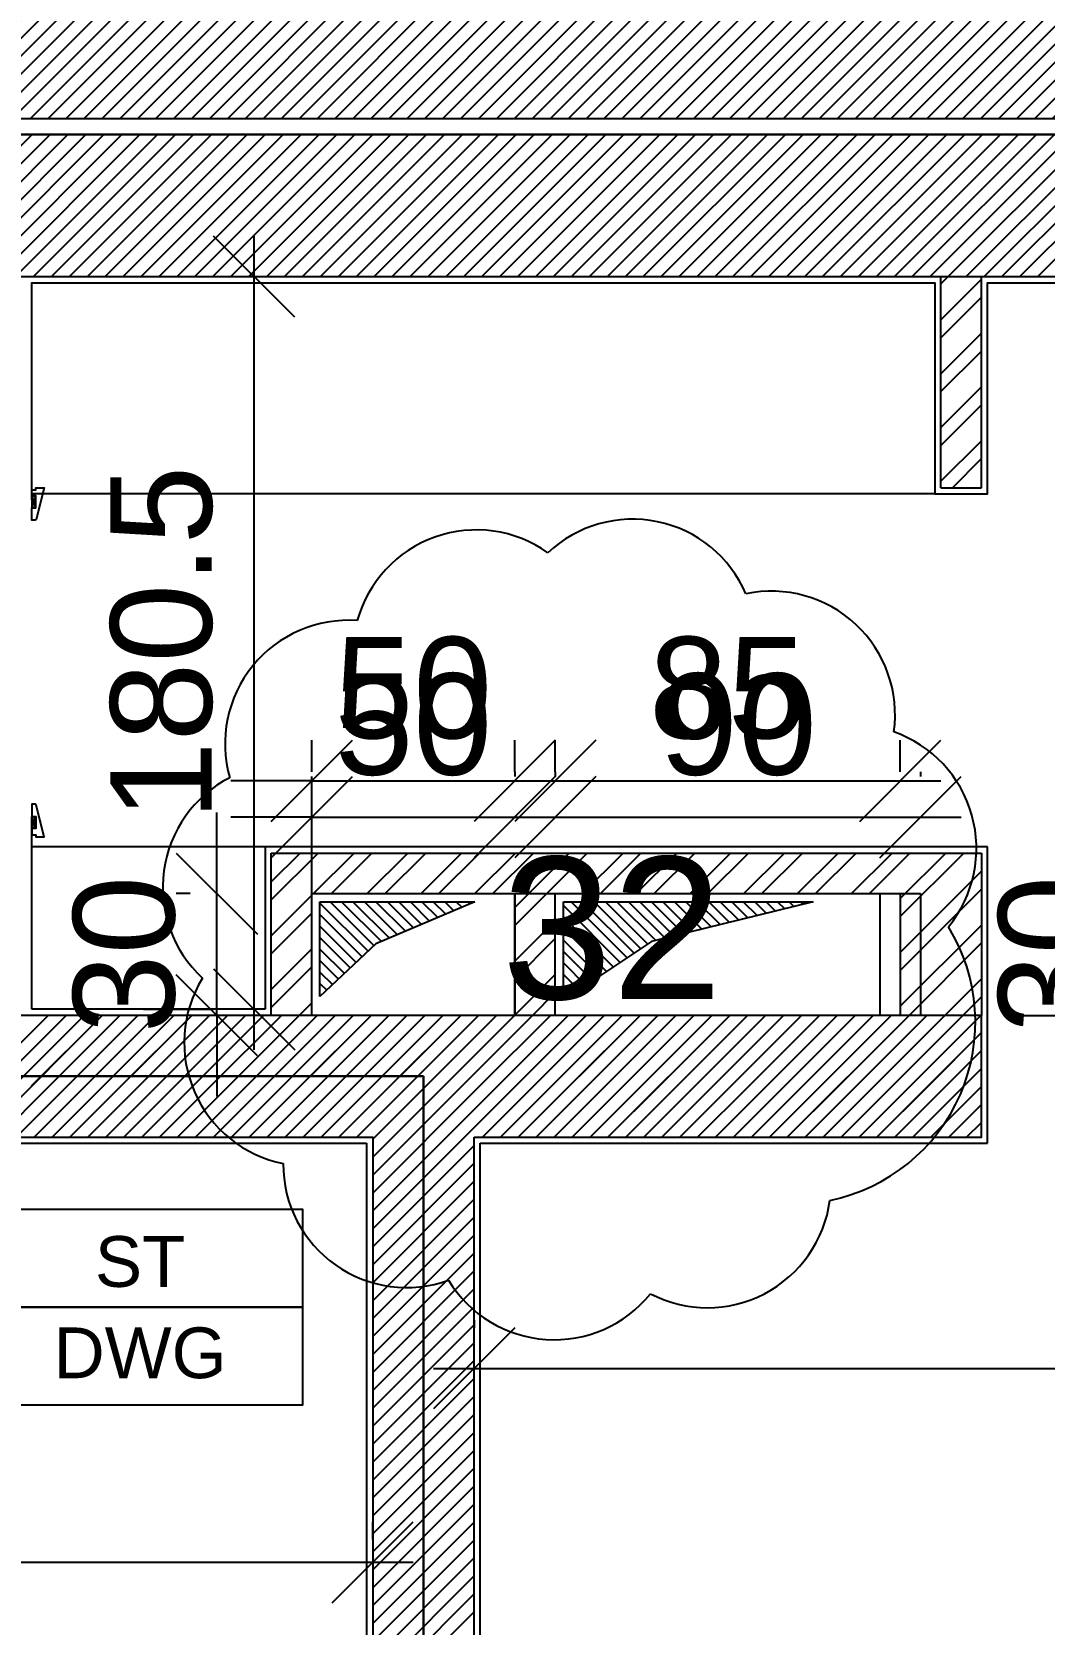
# Model space of a CAD drawing. Extents: x -1.8 to 45.6, y -22.6 to 61.5.
# Drawn here: x 31.603 to 34.098, y 18.83 to 22.753 of the extents above; entities that cross this region are included whole.
import ezdxf
from ezdxf.enums import TextEntityAlignment as Align

# ---------------------------------------------------------------- set-up
doc = ezdxf.new("R2010")
doc.units = 0
doc.header["$MEASUREMENT"] = 0
doc.layers.get('0').update_dxf_attribs({"linetype": 'CONTINUOUS'})
for name, color, linetype in [('A-AREAS', 6, 'CONTINUOUS'), ('A-AREAS-TXT', 6, 'CONTINUOUS'), ('A-closet', 252, 'CONTINUOUS'), ('a-dim', 3, 'CONTINUOUS'), ('A-DOORS', 1, 'CONTINUOUS'), ('A-HATCH-CONC', 8, 'CONTINUOUS'), ('A-HATCH-WALL', 8, 'CONTINUOUS'), ('A-PLASTER', 8, 'CONTINUOUS'), ('a-shaft', 251, 'CONTINUOUS'), ('A-WALL', 4, 'CONTINUOUS'), ('S-2ND-3RD-4-5-6TH$0$A-SHAFT 2-3-4-5-6', 8, 'CONTINUOUS'), ('S-2ND-3RD-4-5-6TH$0$A-STR 2-3-4-5-6', 2, 'CONTINUOUS')]:
    doc.layers.add(name, color=color, linetype=linetype)
doc.styles.add('A100-STEXT', font='arial.ttf', dxfattribs={"height": 0.25})
doc.styles.add('BLOCK', font='arial.ttf', dxfattribs={"width": 0.8, "height": 0.25})

# ---------------------------------------------------------------- blocks, each defined once
blk = doc.blocks.new('_OBLIQUE')
at = {"color": 0, "linetype": 'ByBlock'}
blk.add_line((-0.5, -0.5), (0.5, 0.5), dxfattribs=at)

msp = doc.modelspace()

# ---------------------------------------------------------------- hatches: boundary and pattern name
at = {"layer": 'A-HATCH-CONC'}
h = msp.add_hatch(dxfattribs=at)
h.set_pattern_fill('ANSI31', color=256, scale=0.25, style=0)
h.paths.add_polyline_path([(41.83837, 22.94), (26.70837, 22.94), (26.70837, 22.61), (28.46837, 22.61), (28.46837, 22.54), (41.83837, 22.54)])
h = msp.add_hatch(dxfattribs=at)
h.set_pattern_fill('ANSI31', color=256, scale=0.25, style=0)
h.paths.add_polyline_path([(41.83837, 22.5), (28.46837, 22.5), (28.46837, 22.15), (41.83837, 22.15)])
h = msp.add_hatch(dxfattribs=at)
h.set_pattern_fill('ANSI31', color=256, scale=0.25, style=0)
h.paths.add_polyline_path([(41.83837, 22.5), (28.46837, 22.5), (28.46837, 22.15), (41.83837, 22.15)])
at = {"layer": 'A-HATCH-WALL'}
h = msp.add_hatch(dxfattribs=at)
h.set_pattern_fill('ANSI32', color=256, scale=0.25, style=0)
h.paths.add_polyline_path([(33.94337, 22.15), (33.84337, 22.15), (33.84337, 21.63), (33.94337, 21.63)])
h = msp.add_hatch(dxfattribs=at)
h.set_pattern_fill('ANSI32', color=256, scale=0.25, style=0)
h.paths.add_polyline_path([(33.94337, 22.15), (33.84337, 22.15), (33.84337, 21.63), (33.94337, 21.63)])

# ---------------------------------------------------------------- linework, layer by layer
at = {"color": 7}
for points in [[(31.47024, 19.85226), (32.27024, 19.85226), (32.27024, 19.61113), (31.47024, 19.61113)], [(31.47024, 19.85226), (32.27024, 19.85226), (32.27024, 19.61113), (31.47024, 19.61113)], [(31.47024, 19.61113), (32.27024, 19.61113), (32.27024, 19.37), (31.47024, 19.37)], [(31.47024, 19.61113), (32.27024, 19.61113), (32.27024, 19.37), (31.47024, 19.37)]]:
    msp.add_lwpolyline(points, close=True, dxfattribs=at)
at = {"layer": 'A-AREAS'}
for p, q in [((28.39837, 22.5), (41.90837, 22.5)), ((32.29337, 20.63), (33.79337, 20.63)), ((32.29337, 20.33), (32.29337, 20.63)), ((32.29337, 20.63), (33.79337, 20.63)), ((32.29337, 20.33), (32.29337, 20.63)), ((33.79337, 20.63), (33.79337, 20.33)), ((33.79337, 20.63), (33.79337, 20.33)), ((33.79337, 20.33), (32.29337, 20.33)), ((33.79337, 20.33), (32.29337, 20.33)), ((26.85837, 20.18), (32.56837, 20.18)), ((32.56837, 20.18), (28.39837, 20.18)), ((32.56837, 13), (32.56837, 20.18)), ((32.56837, 20.18), (32.56837, 13))]:
    msp.add_line(p, q, dxfattribs=at)
msp.add_lwpolyline([(26.63837, 23.51), (26.63837, 22.54), (41.90837, 22.54), (41.90837, 22.91)], dxfattribs=at)
at = {"layer": 'A-AREAS', "color": 30}
for centre, radius, start, end in [((33.08366, 21.24817), 0.30428, 23.28264, 133.28264), ((33.08366, 21.24817), 0.30428, 23.28264, 133.28264), ((32.69876, 21.22167), 0.30428, 54.5957, 164.5957), ((32.69876, 21.22167), 0.30428, 54.5957, 164.5957), ((33.42626, 21.07078), 0.30428, 351.96958, 101.96958), ((33.42626, 21.07078), 0.30428, 351.96958, 101.96958), ((32.38371, 20.99899), 0.30428, 85.90875, 195.90875), ((32.38371, 20.99899), 0.30428, 85.90875, 195.90875), ((33.62677, 20.74117), 0.30428, 320.65653, 70.65653), ((33.62677, 20.74117), 0.30428, 320.65653, 70.65653), ((32.23027, 20.64501), 0.30428, 117.22181, 227.22181), ((32.23027, 20.64501), 0.30428, 117.22181, 227.22181), ((33.48002, 20.31354), 0.44841, 281.56528, 31.56528), ((33.48002, 20.31354), 0.44841, 281.56528, 31.56528), ((32.28315, 20.26284), 0.30428, 148.53487, 258.53487), ((32.28315, 20.26284), 0.30428, 148.53487, 258.53487), ((32.52695, 19.96383), 0.30428, 179.84792, 289.84792), ((32.52695, 19.96383), 0.30428, 179.84792, 289.84792), ((33.26826, 19.91408), 0.30428, 242.47403, 352.47403), ((33.26826, 19.91408), 0.30428, 242.47403, 352.47403), ((32.89064, 19.83507), 0.30428, 211.16098, 321.16098), ((32.89064, 19.83507), 0.30428, 211.16098, 321.16098)]:
    msp.add_arc(centre, radius, start, end, dxfattribs=at)
at = {"layer": 'A-closet'}
for p, q in [((33.82837, 21.615), (31.60337, 21.615)), ((33.82837, 21.615), (31.60337, 21.615)), ((32.17837, 20.745), (31.60337, 20.745)), ((32.17837, 20.745), (31.60337, 20.745))]:
    msp.add_line(p, q, dxfattribs=at)
at = {"layer": 'a-dim', "color": 15}
for p, q in [((32.15116, 20.245), (32.15116, 22.25)), ((31.87837, 22.15), (32.05116, 22.15)), ((32.29337, 20.93), (32.29337, 21.00802)), ((32.79337, 20.93), (32.79337, 21.00802)), ((32.89337, 20.93), (32.89337, 21.00802)), ((33.74337, 20.93), (33.74337, 21.00802)), ((32.29337, 20.63), (32.29337, 20.91832)), ((32.79337, 20.93), (32.79337, 20.91832)), ((32.89337, 20.93), (32.89337, 20.91832)), ((33.79337, 20.93), (33.79337, 20.91832)), ((32.29337, 20.90802), (32.09337, 20.90802)), ((32.29337, 20.90802), (32.79337, 20.90802)), ((32.79337, 20.90802), (33.84337, 20.90802)), ((32.79337, 20.90802), (32.99337, 20.90802)), ((32.05934, 20.63), (32.05934, 20.83)), ((32.29337, 20.81832), (32.09337, 20.81832)), ((32.29337, 20.81832), (32.79337, 20.81832)), ((32.79337, 20.81832), (33.89337, 20.81832)), ((32.79337, 20.81832), (32.99337, 20.81832)), ((31.99337, 20.63), (31.95934, 20.63)), ((32.05934, 20.33), (32.05934, 20.63)), ((34.04337, 20.63), (34.43918, 20.63)), ((31.87837, 20.345), (32.05116, 20.345)), ((31.99337, 20.33), (31.95934, 20.33)), ((32.05934, 20.33), (32.05934, 20.13)), ((34.04337, 20.33), (34.43918, 20.33)), ((32.69337, 19.57896), (32.69337, 19.56022)), ((32.59337, 19.46022), (39.06837, 19.46022)), ((32.44337, 19.03856), (32.44337, 19.08253)), ((27.66837, 18.98253), (32.54337, 18.98253))]:
    msp.add_line(p, q, dxfattribs=at)
at = {"layer": 'A-DOORS'}
for p, q in [((31.60337, 21.609), (31.61237, 21.581)), ((31.61237, 21.609), (31.60337, 21.581)), ((31.60337, 21.609), (31.61237, 21.581)), ((31.61237, 21.609), (31.60337, 21.581)), ((31.60337, 20.791), (31.61237, 20.819)), ((31.61237, 20.791), (31.60337, 20.819)), ((31.60337, 20.791), (31.61237, 20.819)), ((31.61237, 20.791), (31.60337, 20.819))]:
    msp.add_line(p, q, dxfattribs=at)
for points in [[(31.60337, 21.61), (31.60337, 21.625), (31.61337, 21.625), (31.61337, 21.63), (31.63337, 21.63), (31.61373, 21.55178, -0.3817689), (31.61174, 21.55), (31.60337, 21.55), (31.60337, 21.58), (31.61337, 21.58), (31.61337, 21.61), (31.60337, 21.61)], [(31.60337, 21.61), (31.60337, 21.625), (31.61337, 21.625), (31.61337, 21.63), (31.63337, 21.63), (31.61373, 21.55178, -0.3817689), (31.61174, 21.55), (31.60337, 21.55), (31.60337, 21.58), (31.61337, 21.58), (31.61337, 21.61), (31.60337, 21.61)], [(31.60337, 20.79), (31.60337, 20.775), (31.61337, 20.775), (31.61337, 20.77), (31.63337, 20.77), (31.61373, 20.84822, 0.3817689), (31.61174, 20.85), (31.60337, 20.85), (31.60337, 20.82), (31.61337, 20.82), (31.61337, 20.79), (31.60337, 20.79)], [(31.60337, 20.79), (31.60337, 20.775), (31.61337, 20.775), (31.61337, 20.77), (31.63337, 20.77), (31.61373, 20.84822, 0.3817689), (31.61174, 20.85), (31.60337, 20.85), (31.60337, 20.82), (31.61337, 20.82), (31.61337, 20.79), (31.60337, 20.79)]]:
    msp.add_lwpolyline(points, format="xyb", dxfattribs=at)
for points in [[(31.60337, 21.609), (31.60337, 21.581), (31.61237, 21.581), (31.61237, 21.609)], [(31.60337, 21.609), (31.60337, 21.581), (31.61237, 21.581), (31.61237, 21.609)], [(31.60337, 20.791), (31.60337, 20.819), (31.61237, 20.819), (31.61237, 20.791)], [(31.60337, 20.791), (31.60337, 20.819), (31.61237, 20.819), (31.61237, 20.791)]]:
    msp.add_lwpolyline(points, close=True, dxfattribs=at)
at = {"layer": 'A-HATCH-CONC'}
for p, q in [((31.47029, 20.15658), (31.64371, 20.33)), ((31.47029, 20.15658), (31.64371, 20.33)), ((31.51448, 20.15658), (31.6879, 20.33)), ((31.51448, 20.15658), (31.6879, 20.33)), ((31.55868, 20.15658), (31.7321, 20.33)), ((31.55868, 20.15658), (31.7321, 20.33)), ((31.60287, 20.15658), (31.77629, 20.33)), ((31.60287, 20.15658), (31.77629, 20.33)), ((31.64707, 20.15658), (31.82049, 20.33)), ((31.64707, 20.15658), (31.82049, 20.33)), ((31.69126, 20.15658), (31.86468, 20.33)), ((31.69126, 20.15658), (31.86468, 20.33)), ((31.73545, 20.15658), (31.90887, 20.33)), ((31.73545, 20.15658), (31.90887, 20.33)), ((31.77965, 20.15658), (31.95307, 20.33)), ((31.77965, 20.15658), (31.95307, 20.33)), ((31.82384, 20.15658), (31.99726, 20.33)), ((31.82384, 20.15658), (31.99726, 20.33)), ((31.86804, 20.15658), (32.04146, 20.33)), ((31.86804, 20.15658), (32.04146, 20.33)), ((31.91223, 20.15658), (32.08565, 20.33)), ((31.91223, 20.15658), (32.08565, 20.33)), ((31.95643, 20.15658), (32.12984, 20.33)), ((31.95643, 20.15658), (32.12984, 20.33)), ((32.00062, 20.15658), (32.17404, 20.33)), ((32.00062, 20.15658), (32.17404, 20.33)), ((32.04481, 20.15658), (32.21823, 20.33)), ((32.04481, 20.15658), (32.21823, 20.33)), ((32.08901, 20.15658), (32.26243, 20.33)), ((32.08901, 20.15658), (32.26243, 20.33)), ((32.1332, 20.15658), (32.30662, 20.33)), ((32.1332, 20.15658), (32.30662, 20.33)), ((32.1774, 20.15658), (32.35082, 20.33)), ((32.1774, 20.15658), (32.35082, 20.33)), ((32.22159, 20.15658), (32.39501, 20.33)), ((32.22159, 20.15658), (32.39501, 20.33)), ((32.26578, 20.15658), (32.4392, 20.33)), ((32.26578, 20.15658), (32.4392, 20.33)), ((32.30998, 20.15658), (32.4834, 20.33)), ((32.30998, 20.15658), (32.4834, 20.33)), ((32.35417, 20.15658), (32.52759, 20.33)), ((32.35417, 20.15658), (32.52759, 20.33)), ((32.39837, 20.15658), (32.57179, 20.33)), ((32.39837, 20.15658), (32.57179, 20.33)), ((32.44256, 20.15658), (32.61598, 20.33)), ((32.44256, 20.15658), (32.61598, 20.33)), ((32.48676, 20.15658), (32.66017, 20.33)), ((32.48676, 20.15658), (32.66017, 20.33)), ((32.53095, 20.15658), (32.70437, 20.33)), ((32.53095, 20.15658), (32.70437, 20.33)), ((32.57514, 20.15658), (32.74856, 20.33)), ((32.57514, 20.15658), (32.74856, 20.33)), ((32.61934, 20.15658), (32.79276, 20.33)), ((32.61934, 20.15658), (32.79276, 20.33)), ((32.66353, 20.15658), (32.83695, 20.33)), ((32.66353, 20.15658), (32.83695, 20.33)), ((32.70773, 20.15658), (32.88115, 20.33)), ((32.70773, 20.15658), (32.88115, 20.33)), ((32.75192, 20.15658), (32.92534, 20.33)), ((32.75192, 20.15658), (32.92534, 20.33)), ((32.79611, 20.15658), (32.96953, 20.33)), ((32.79611, 20.15658), (32.96953, 20.33)), ((32.84031, 20.15658), (33.01373, 20.33)), ((32.84031, 20.15658), (33.01373, 20.33)), ((32.8845, 20.15658), (33.05792, 20.33)), ((32.8845, 20.15658), (33.05792, 20.33)), ((32.9287, 20.15658), (33.10212, 20.33)), ((32.9287, 20.15658), (33.10212, 20.33)), ((32.97289, 20.15658), (33.14631, 20.33)), ((32.97289, 20.15658), (33.14631, 20.33)), ((33.01709, 20.15658), (33.1905, 20.33)), ((33.01709, 20.15658), (33.1905, 20.33)), ((33.06128, 20.15658), (33.2347, 20.33)), ((33.06128, 20.15658), (33.2347, 20.33)), ((33.10547, 20.15658), (33.27889, 20.33)), ((33.10547, 20.15658), (33.27889, 20.33)), ((33.14967, 20.15658), (33.32309, 20.33)), ((33.14967, 20.15658), (33.32309, 20.33)), ((33.19386, 20.15658), (33.36728, 20.33)), ((33.19386, 20.15658), (33.36728, 20.33)), ((33.23806, 20.15658), (33.41148, 20.33)), ((33.23806, 20.15658), (33.41148, 20.33)), ((33.28225, 20.15658), (33.45567, 20.33)), ((33.28225, 20.15658), (33.45567, 20.33)), ((33.32645, 20.15658), (33.49986, 20.33)), ((33.32645, 20.15658), (33.49986, 20.33)), ((33.37064, 20.15658), (33.54406, 20.33)), ((33.37064, 20.15658), (33.54406, 20.33)), ((33.41483, 20.15658), (33.58825, 20.33)), ((33.41483, 20.15658), (33.58825, 20.33)), ((33.45903, 20.15658), (33.63245, 20.33)), ((33.45903, 20.15658), (33.63245, 20.33)), ((33.50322, 20.15658), (33.67664, 20.33)), ((33.50322, 20.15658), (33.67664, 20.33)), ((33.54742, 20.15658), (33.72083, 20.33)), ((33.54742, 20.15658), (33.72083, 20.33)), ((33.59161, 20.15658), (33.76503, 20.33)), ((33.59161, 20.15658), (33.76503, 20.33)), ((33.6358, 20.15658), (33.80922, 20.33)), ((33.6358, 20.15658), (33.80922, 20.33)), ((33.68, 20.15658), (33.85342, 20.33)), ((33.68, 20.15658), (33.85342, 20.33)), ((33.72419, 20.15658), (33.89761, 20.33)), ((33.72419, 20.15658), (33.89761, 20.33)), ((33.76839, 20.15658), (33.94181, 20.33)), ((33.76839, 20.15658), (33.94181, 20.33)), ((33.81258, 20.15658), (33.94337, 20.28737)), ((33.81258, 20.15658), (33.94337, 20.28737)), ((33.85678, 20.15658), (33.94337, 20.24317)), ((33.85678, 20.15658), (33.94337, 20.24317)), ((33.90097, 20.15658), (33.94337, 20.19898)), ((33.90097, 20.15658), (33.94337, 20.19898)), ((31.52049, 20.03), (31.64707, 20.15658)), ((31.52049, 20.03), (31.64707, 20.15658)), ((31.56468, 20.03), (31.69126, 20.15658)), ((31.56468, 20.03), (31.69126, 20.15658)), ((31.60887, 20.03), (31.73545, 20.15658)), ((31.60887, 20.03), (31.73545, 20.15658)), ((31.65307, 20.03), (31.77965, 20.15658)), ((31.65307, 20.03), (31.77965, 20.15658)), ((31.69726, 20.03), (31.82384, 20.15658)), ((31.69726, 20.03), (31.82384, 20.15658)), ((31.74146, 20.03), (31.86804, 20.15658)), ((31.74146, 20.03), (31.86804, 20.15658)), ((31.78565, 20.03), (31.91223, 20.15658)), ((31.78565, 20.03), (31.91223, 20.15658)), ((31.82984, 20.03), (31.95643, 20.15658)), ((31.82984, 20.03), (31.95643, 20.15658)), ((31.87404, 20.03), (32.00062, 20.15658)), ((31.87404, 20.03), (32.00062, 20.15658)), ((31.91823, 20.03), (32.04481, 20.15658)), ((31.91823, 20.03), (32.04481, 20.15658)), ((31.96243, 20.03), (32.08901, 20.15658)), ((31.96243, 20.03), (32.08901, 20.15658)), ((32.00662, 20.03), (32.1332, 20.15658)), ((32.00662, 20.03), (32.1332, 20.15658)), ((32.05082, 20.03), (32.1774, 20.15658)), ((32.05082, 20.03), (32.1774, 20.15658)), ((32.09501, 20.03), (32.22159, 20.15658)), ((32.09501, 20.03), (32.22159, 20.15658)), ((32.1392, 20.03), (32.26578, 20.15658)), ((32.1392, 20.03), (32.26578, 20.15658)), ((32.1834, 20.03), (32.30998, 20.15658)), ((32.1834, 20.03), (32.30998, 20.15658)), ((32.22759, 20.03), (32.35417, 20.15658)), ((32.22759, 20.03), (32.35417, 20.15658)), ((32.27179, 20.03), (32.39837, 20.15658)), ((32.27179, 20.03), (32.39837, 20.15658)), ((32.31598, 20.03), (32.44256, 20.15658)), ((32.31598, 20.03), (32.44256, 20.15658)), ((32.36017, 20.03), (32.48676, 20.15658)), ((32.36017, 20.03), (32.48676, 20.15658)), ((32.40437, 20.03), (32.53095, 20.15658)), ((32.40437, 20.03), (32.53095, 20.15658)), ((32.44337, 20.02481), (32.57514, 20.15658)), ((32.44337, 19.98061), (32.61934, 20.15658)), ((32.44337, 19.93642), (32.66353, 20.15658)), ((32.44337, 19.89222), (32.70773, 20.15658)), ((32.44337, 19.84803), (32.75192, 20.15658)), ((32.44337, 19.80383), (32.79611, 20.15658)), ((32.44337, 20.02481), (32.57514, 20.15658)), ((32.44337, 19.98061), (32.61934, 20.15658)), ((32.44337, 19.93642), (32.66353, 20.15658)), ((32.44337, 19.89222), (32.70773, 20.15658)), ((32.44337, 19.84803), (32.75192, 20.15658)), ((32.44337, 19.80383), (32.79611, 20.15658)), ((32.71373, 20.03), (32.84031, 20.15658)), ((32.71373, 20.03), (32.84031, 20.15658)), ((32.75792, 20.03), (32.8845, 20.15658)), ((32.75792, 20.03), (32.8845, 20.15658)), ((32.80212, 20.03), (32.9287, 20.15658)), ((32.80212, 20.03), (32.9287, 20.15658)), ((32.84631, 20.03), (32.97289, 20.15658)), ((32.84631, 20.03), (32.97289, 20.15658)), ((32.8905, 20.03), (33.01709, 20.15658)), ((32.8905, 20.03), (33.01709, 20.15658)), ((32.9347, 20.03), (33.06128, 20.15658)), ((32.9347, 20.03), (33.06128, 20.15658)), ((32.97889, 20.03), (33.10547, 20.15658)), ((32.97889, 20.03), (33.10547, 20.15658)), ((33.02309, 20.03), (33.14967, 20.15658)), ((33.02309, 20.03), (33.14967, 20.15658)), ((33.06728, 20.03), (33.19386, 20.15658)), ((33.06728, 20.03), (33.19386, 20.15658)), ((33.11148, 20.03), (33.23806, 20.15658)), ((33.11148, 20.03), (33.23806, 20.15658)), ((33.15567, 20.03), (33.28225, 20.15658)), ((33.15567, 20.03), (33.28225, 20.15658)), ((33.19986, 20.03), (33.32645, 20.15658)), ((33.19986, 20.03), (33.32645, 20.15658)), ((33.24406, 20.03), (33.37064, 20.15658)), ((33.24406, 20.03), (33.37064, 20.15658)), ((33.28825, 20.03), (33.41483, 20.15658)), ((33.28825, 20.03), (33.41483, 20.15658)), ((33.33245, 20.03), (33.45903, 20.15658)), ((33.33245, 20.03), (33.45903, 20.15658)), ((33.37664, 20.03), (33.50322, 20.15658)), ((33.37664, 20.03), (33.50322, 20.15658)), ((33.42083, 20.03), (33.54742, 20.15658)), ((33.42083, 20.03), (33.54742, 20.15658)), ((33.46503, 20.03), (33.59161, 20.15658)), ((33.46503, 20.03), (33.59161, 20.15658)), ((33.50922, 20.03), (33.6358, 20.15658)), ((33.50922, 20.03), (33.6358, 20.15658)), ((33.55342, 20.03), (33.68, 20.15658)), ((33.55342, 20.03), (33.68, 20.15658)), ((33.59761, 20.03), (33.72419, 20.15658)), ((33.59761, 20.03), (33.72419, 20.15658)), ((33.64181, 20.03), (33.76839, 20.15658)), ((33.64181, 20.03), (33.76839, 20.15658)), ((33.686, 20.03), (33.81258, 20.15658)), ((33.686, 20.03), (33.81258, 20.15658)), ((33.73019, 20.03), (33.85678, 20.15658)), ((33.73019, 20.03), (33.85678, 20.15658)), ((33.77439, 20.03), (33.90097, 20.15658)), ((33.77439, 20.03), (33.90097, 20.15658)), ((33.81858, 20.03), (33.94337, 20.15479)), ((33.81858, 20.03), (33.94337, 20.15479)), ((33.86278, 20.03), (33.94337, 20.11059)), ((33.86278, 20.03), (33.94337, 20.11059)), ((33.90697, 20.03), (33.94337, 20.0664)), ((33.90697, 20.03), (33.94337, 20.0664)), ((32.44337, 19.75964), (32.69337, 20.00964)), ((32.44337, 19.75964), (32.69337, 20.00964)), ((32.44337, 19.71545), (32.69337, 19.96545)), ((32.44337, 19.71545), (32.69337, 19.96545)), ((32.44337, 19.67125), (32.69337, 19.92125)), ((32.44337, 19.67125), (32.69337, 19.92125)), ((32.44337, 19.62706), (32.69337, 19.87706)), ((32.44337, 19.62706), (32.69337, 19.87706)), ((32.44337, 19.58286), (32.69337, 19.83286)), ((32.44337, 19.58286), (32.69337, 19.83286)), ((32.44337, 19.53867), (32.69337, 19.78867)), ((32.44337, 19.53867), (32.69337, 19.78867)), ((32.44337, 19.49448), (32.69337, 19.74448)), ((32.44337, 19.49448), (32.69337, 19.74448)), ((32.44337, 19.45028), (32.69337, 19.70028)), ((32.44337, 19.45028), (32.69337, 19.70028)), ((32.44337, 19.40609), (32.69337, 19.65609)), ((32.44337, 19.40609), (32.69337, 19.65609)), ((32.44337, 19.36189), (32.69337, 19.61189)), ((32.44337, 19.36189), (32.69337, 19.61189)), ((32.44337, 19.3177), (32.69337, 19.5677)), ((32.44337, 19.3177), (32.69337, 19.5677)), ((32.44337, 19.2735), (32.69337, 19.5235)), ((32.44337, 19.2735), (32.69337, 19.5235)), ((32.44337, 19.22931), (32.69337, 19.47931)), ((32.44337, 19.22931), (32.69337, 19.47931)), ((32.44337, 19.18512), (32.69337, 19.43512)), ((32.44337, 19.18512), (32.69337, 19.43512)), ((32.44337, 19.14092), (32.69337, 19.39092)), ((32.44337, 19.14092), (32.69337, 19.39092)), ((32.44337, 19.09673), (32.69337, 19.34673)), ((32.44337, 19.09673), (32.69337, 19.34673)), ((32.44337, 19.05253), (32.69337, 19.30253)), ((32.44337, 19.05253), (32.69337, 19.30253)), ((32.44337, 19.00834), (32.69337, 19.25834)), ((32.44337, 19.00834), (32.69337, 19.25834)), ((32.44337, 18.96415), (32.69337, 19.21415)), ((32.44337, 18.96415), (32.69337, 19.21415)), ((32.44337, 18.91995), (32.69337, 19.16995)), ((32.44337, 18.91995), (32.69337, 19.16995)), ((32.44337, 18.87576), (32.69337, 19.12576)), ((32.44337, 18.87576), (32.69337, 19.12576)), ((32.44337, 18.83156), (32.69337, 19.08156)), ((32.44337, 18.83156), (32.69337, 19.08156)), ((32.44337, 18.78737), (32.69337, 19.03737)), ((32.44337, 18.78737), (32.69337, 19.03737)), ((32.44337, 18.74317), (32.69337, 18.99317)), ((32.44337, 18.74317), (32.69337, 18.99317)), ((32.44337, 18.69898), (32.69337, 18.94898)), ((32.44337, 18.69898), (32.69337, 18.94898)), ((32.44337, 18.65479), (32.69337, 18.90479)), ((32.44337, 18.65479), (32.69337, 18.90479)), ((32.44337, 18.61059), (32.69337, 18.86059)), ((32.44337, 18.61059), (32.69337, 18.86059))]:
    msp.add_line(p, q, dxfattribs=at)
at = {"layer": 'A-HATCH-WALL'}
for p, q in [((32.19337, 20.65869), (32.26468, 20.73)), ((32.19337, 20.61449), (32.30887, 20.73)), ((32.19337, 20.65869), (32.26468, 20.73)), ((32.19337, 20.61449), (32.30887, 20.73)), ((32.29726, 20.63), (32.39726, 20.73)), ((32.29726, 20.63), (32.39726, 20.73)), ((32.34146, 20.63), (32.44146, 20.73)), ((32.34146, 20.63), (32.44146, 20.73)), ((32.42984, 20.63), (32.52984, 20.73)), ((32.42984, 20.63), (32.52984, 20.73)), ((32.47404, 20.63), (32.57404, 20.73)), ((32.47404, 20.63), (32.57404, 20.73)), ((32.56243, 20.63), (32.66243, 20.73)), ((32.56243, 20.63), (32.66243, 20.73)), ((32.60662, 20.63), (32.70662, 20.73)), ((32.60662, 20.63), (32.70662, 20.73)), ((32.69501, 20.63), (32.79501, 20.73)), ((32.69501, 20.63), (32.79501, 20.73)), ((32.7392, 20.63), (32.8392, 20.73)), ((32.7392, 20.63), (32.8392, 20.73)), ((32.79337, 20.59578), (32.92759, 20.73)), ((32.79337, 20.55158), (32.97179, 20.73)), ((32.79337, 20.59578), (32.92759, 20.73)), ((32.79337, 20.55158), (32.97179, 20.73)), ((32.96017, 20.63), (33.06017, 20.73)), ((32.96017, 20.63), (33.06017, 20.73)), ((33.00437, 20.63), (33.10437, 20.73)), ((33.00437, 20.63), (33.10437, 20.73)), ((33.09276, 20.63), (33.19276, 20.73)), ((33.09276, 20.63), (33.19276, 20.73)), ((33.13695, 20.63), (33.23695, 20.73)), ((33.13695, 20.63), (33.23695, 20.73)), ((33.22534, 20.63), (33.32534, 20.73)), ((33.22534, 20.63), (33.32534, 20.73)), ((33.26953, 20.63), (33.36953, 20.73)), ((33.26953, 20.63), (33.36953, 20.73)), ((33.35792, 20.63), (33.45792, 20.73)), ((33.35792, 20.63), (33.45792, 20.73)), ((33.40212, 20.63), (33.50212, 20.73)), ((33.40212, 20.63), (33.50212, 20.73)), ((33.4905, 20.63), (33.5905, 20.73)), ((33.4905, 20.63), (33.5905, 20.73)), ((33.5347, 20.63), (33.6347, 20.73)), ((33.5347, 20.63), (33.6347, 20.73)), ((33.62309, 20.63), (33.72309, 20.73)), ((33.62309, 20.63), (33.72309, 20.73)), ((33.66728, 20.63), (33.76728, 20.73)), ((33.66728, 20.63), (33.76728, 20.73)), ((33.74337, 20.6177), (33.85567, 20.73)), ((33.74337, 20.5735), (33.89986, 20.73)), ((33.74337, 20.6177), (33.85567, 20.73)), ((33.74337, 20.5735), (33.89986, 20.73)), ((33.74337, 20.48512), (33.94337, 20.68512)), ((33.74337, 20.48512), (33.94337, 20.68512)), ((33.74337, 20.44092), (33.94337, 20.64092)), ((33.74337, 20.44092), (33.94337, 20.64092)), ((32.19337, 20.52611), (32.29337, 20.62611)), ((32.19337, 20.52611), (32.29337, 20.62611)), ((32.19337, 20.48191), (32.29337, 20.58191)), ((32.19337, 20.48191), (32.29337, 20.58191)), ((32.79337, 20.46319), (32.89337, 20.56319)), ((32.79337, 20.46319), (32.89337, 20.56319)), ((32.79337, 20.419), (32.89337, 20.519)), ((32.79337, 20.419), (32.89337, 20.519)), ((33.74337, 20.35253), (33.94337, 20.55253)), ((33.74337, 20.35253), (33.94337, 20.55253)), ((32.19337, 20.39352), (32.29337, 20.49352)), ((32.19337, 20.39352), (32.29337, 20.49352)), ((33.76503, 20.33), (33.94337, 20.50834)), ((33.76503, 20.33), (33.94337, 20.50834)), ((32.19337, 20.34933), (32.29337, 20.44933)), ((32.19337, 20.34933), (32.29337, 20.44933)), ((32.79337, 20.33061), (32.89337, 20.43061)), ((32.79337, 20.33061), (32.89337, 20.43061)), ((33.85342, 20.33), (33.94337, 20.41995)), ((33.85342, 20.33), (33.94337, 20.41995)), ((32.26243, 20.33), (32.29337, 20.36094)), ((32.26243, 20.33), (32.29337, 20.36094)), ((32.83695, 20.33), (32.89337, 20.38642)), ((32.83695, 20.33), (32.89337, 20.38642)), ((33.89761, 20.33), (33.94337, 20.37576)), ((33.89761, 20.33), (33.94337, 20.37576)), ((31.34371, 20.03), (31.64371, 20.33)), ((31.34371, 20.03), (31.64371, 20.33)), ((31.4321, 20.03), (31.7321, 20.33)), ((31.4321, 20.03), (31.7321, 20.33)), ((31.47629, 20.03), (31.77629, 20.33)), ((31.47629, 20.03), (31.77629, 20.33)), ((31.56468, 20.03), (31.86468, 20.33)), ((31.56468, 20.03), (31.86468, 20.33)), ((31.60887, 20.03), (31.90887, 20.33)), ((31.60887, 20.03), (31.90887, 20.33)), ((31.69726, 20.03), (31.99726, 20.33)), ((31.69726, 20.03), (31.99726, 20.33)), ((31.74146, 20.03), (32.04146, 20.33)), ((31.74146, 20.03), (32.04146, 20.33)), ((31.82984, 20.03), (32.12984, 20.33)), ((31.82984, 20.03), (32.12984, 20.33)), ((31.87404, 20.03), (32.17404, 20.33)), ((31.87404, 20.03), (32.17404, 20.33)), ((31.96243, 20.03), (32.26243, 20.33)), ((31.96243, 20.03), (32.26243, 20.33)), ((32.00662, 20.03), (32.30662, 20.33)), ((32.00662, 20.03), (32.30662, 20.33)), ((32.09501, 20.03), (32.39501, 20.33)), ((32.09501, 20.03), (32.39501, 20.33)), ((32.1392, 20.03), (32.4392, 20.33)), ((32.1392, 20.03), (32.4392, 20.33)), ((32.22759, 20.03), (32.52759, 20.33)), ((32.22759, 20.03), (32.52759, 20.33)), ((32.27179, 20.03), (32.57179, 20.33)), ((32.27179, 20.03), (32.57179, 20.33)), ((32.36017, 20.03), (32.66017, 20.33)), ((32.36017, 20.03), (32.66017, 20.33)), ((32.40437, 20.03), (32.70437, 20.33)), ((32.40437, 20.03), (32.70437, 20.33)), ((32.44337, 19.98061), (32.79276, 20.33)), ((32.44337, 19.84803), (32.92534, 20.33)), ((32.44337, 19.93642), (32.83695, 20.33)), ((32.44337, 19.80383), (32.96953, 20.33)), ((32.44337, 19.98061), (32.79276, 20.33)), ((32.44337, 19.84803), (32.92534, 20.33)), ((32.44337, 19.93642), (32.83695, 20.33)), ((32.44337, 19.80383), (32.96953, 20.33)), ((32.75792, 20.03), (33.05792, 20.33)), ((32.75792, 20.03), (33.05792, 20.33)), ((32.80212, 20.03), (33.10212, 20.33)), ((32.80212, 20.03), (33.10212, 20.33)), ((32.8905, 20.03), (33.1905, 20.33)), ((32.8905, 20.03), (33.1905, 20.33)), ((32.9347, 20.03), (33.2347, 20.33)), ((32.9347, 20.03), (33.2347, 20.33)), ((33.02309, 20.03), (33.32309, 20.33)), ((33.02309, 20.03), (33.32309, 20.33)), ((33.06728, 20.03), (33.36728, 20.33)), ((33.06728, 20.03), (33.36728, 20.33)), ((33.15567, 20.03), (33.45567, 20.33)), ((33.15567, 20.03), (33.45567, 20.33)), ((33.19986, 20.03), (33.49986, 20.33)), ((33.19986, 20.03), (33.49986, 20.33)), ((33.28825, 20.03), (33.58825, 20.33)), ((33.28825, 20.03), (33.58825, 20.33)), ((33.33245, 20.03), (33.63245, 20.33)), ((33.33245, 20.03), (33.63245, 20.33)), ((33.42083, 20.03), (33.72083, 20.33)), ((33.42083, 20.03), (33.72083, 20.33)), ((33.46503, 20.03), (33.76503, 20.33)), ((33.46503, 20.03), (33.76503, 20.33)), ((33.55342, 20.03), (33.85342, 20.33)), ((33.55342, 20.03), (33.85342, 20.33)), ((33.59761, 20.03), (33.89761, 20.33)), ((33.59761, 20.03), (33.89761, 20.33)), ((33.686, 20.03), (33.94337, 20.28737)), ((33.686, 20.03), (33.94337, 20.28737)), ((33.73019, 20.03), (33.94337, 20.24317)), ((33.73019, 20.03), (33.94337, 20.24317)), ((33.81858, 20.03), (33.94337, 20.15479)), ((33.81858, 20.03), (33.94337, 20.15479)), ((33.86278, 20.03), (33.94337, 20.11059)), ((33.86278, 20.03), (33.94337, 20.11059)), ((32.44337, 19.71545), (32.69337, 19.96545)), ((32.44337, 19.71545), (32.69337, 19.96545)), ((32.44337, 19.67125), (32.69337, 19.92125)), ((32.44337, 19.67125), (32.69337, 19.92125)), ((32.44337, 19.58286), (32.69337, 19.83286)), ((32.44337, 19.58286), (32.69337, 19.83286)), ((32.44337, 19.53867), (32.69337, 19.78867)), ((32.44337, 19.53867), (32.69337, 19.78867)), ((32.44337, 19.45028), (32.69337, 19.70028)), ((32.44337, 19.45028), (32.69337, 19.70028)), ((32.44337, 19.40609), (32.69337, 19.65609)), ((32.44337, 19.40609), (32.69337, 19.65609)), ((32.44337, 19.3177), (32.69337, 19.5677)), ((32.44337, 19.3177), (32.69337, 19.5677)), ((32.44337, 19.2735), (32.69337, 19.5235)), ((32.44337, 19.2735), (32.69337, 19.5235)), ((32.44337, 19.18512), (32.69337, 19.43512)), ((32.44337, 19.18512), (32.69337, 19.43512)), ((32.44337, 19.14092), (32.69337, 19.39092)), ((32.44337, 19.14092), (32.69337, 19.39092)), ((32.44337, 19.05253), (32.69337, 19.30253)), ((32.44337, 19.05253), (32.69337, 19.30253)), ((32.44337, 19.00834), (32.69337, 19.25834)), ((32.44337, 19.00834), (32.69337, 19.25834)), ((32.44337, 18.91995), (32.69337, 19.16995)), ((32.44337, 18.91995), (32.69337, 19.16995)), ((32.44337, 18.87576), (32.69337, 19.12576)), ((32.44337, 18.87576), (32.69337, 19.12576)), ((32.44337, 18.78737), (32.69337, 19.03737)), ((32.44337, 18.78737), (32.69337, 19.03737)), ((32.44337, 18.74317), (32.69337, 18.99317)), ((32.44337, 18.74317), (32.69337, 18.99317)), ((32.44337, 18.65479), (32.69337, 18.90479)), ((32.44337, 18.65479), (32.69337, 18.90479)), ((32.44337, 18.61059), (32.69337, 18.86059)), ((32.44337, 18.61059), (32.69337, 18.86059))]:
    msp.add_line(p, q, dxfattribs=at)
at = {"layer": 'A-PLASTER'}
for p, q in [((31.60337, 20.345), (31.60337, 20.8)), ((33.95837, 20.745), (32.17837, 20.745)), ((32.17837, 20.745), (32.17837, 20.345)), ((33.95837, 20.015), (33.95837, 20.745)), ((32.17837, 20.345), (31.60337, 20.345)), ((28.39837, 20.015), (32.42837, 20.015)), ((28.39837, 20.015), (32.42837, 20.015)), ((28.39837, 20.015), (32.42837, 20.015)), ((32.42837, 20.015), (32.42837, 18.05)), ((32.42837, 20.015), (32.42837, 16.865)), ((32.42837, 20.015), (32.42837, 18.05)), ((32.70837, 18.615), (32.70837, 20.015)), ((32.70837, 20.015), (33.95837, 20.015))]:
    msp.add_line(p, q, dxfattribs=at)
msp.add_lwpolyline([(31.60337, 21.6), (31.60337, 22.135), (33.82837, 22.135), (33.82837, 21.615), (33.95837, 21.615), (33.95837, 22.135), (38.95337, 22.135), (38.95337, 22.08)], dxfattribs=at)
msp.add_lwpolyline([(31.60337, 21.6), (31.60337, 22.135), (33.82837, 22.135), (33.82837, 21.615), (33.95837, 21.615), (33.95837, 22.135), (38.95337, 22.135), (38.95337, 22.08)], dxfattribs=at)
at = {"layer": 'a-shaft'}
for p, q in [((32.31337, 20.37632), (32.31337, 20.61)), ((32.31337, 20.61), (32.69534, 20.61)), ((32.31337, 20.37632), (32.31337, 20.61)), ((32.31337, 20.61), (32.69534, 20.61)), ((32.31337, 20.6065), (32.43188, 20.48799)), ((32.31337, 20.6065), (32.43188, 20.48799)), ((32.33816, 20.61), (32.44645, 20.50171)), ((32.33816, 20.61), (32.44645, 20.50171)), ((32.36644, 20.61), (32.46465, 20.51179)), ((32.36644, 20.61), (32.46465, 20.51179)), ((32.39472, 20.61), (32.48449, 20.52023)), ((32.39472, 20.61), (32.48449, 20.52023)), ((32.42301, 20.61), (32.50433, 20.52868)), ((32.42301, 20.61), (32.50433, 20.52868)), ((32.69534, 20.61), (32.45094, 20.50595)), ((32.69534, 20.61), (32.45094, 20.50595)), ((32.45129, 20.61), (32.52417, 20.53712)), ((32.45129, 20.61), (32.52417, 20.53712)), ((32.47958, 20.61), (32.54401, 20.54557)), ((32.47958, 20.61), (32.54401, 20.54557)), ((32.50786, 20.61), (32.56385, 20.55402)), ((32.50786, 20.61), (32.56385, 20.55402)), ((32.53615, 20.61), (32.58368, 20.56246)), ((32.53615, 20.61), (32.58368, 20.56246)), ((32.56443, 20.61), (32.60352, 20.57091)), ((32.56443, 20.61), (32.60352, 20.57091)), ((32.59271, 20.61), (32.62336, 20.57935)), ((32.59271, 20.61), (32.62336, 20.57935)), ((32.621, 20.61), (32.6432, 20.5878)), ((32.621, 20.61), (32.6432, 20.5878)), ((32.64928, 20.61), (32.66304, 20.59625)), ((32.64928, 20.61), (32.66304, 20.59625)), ((32.67757, 20.61), (32.68287, 20.60469)), ((32.67757, 20.61), (32.68287, 20.60469)), ((32.91337, 20.3673), (32.91337, 20.61)), ((32.91337, 20.61), (33.52885, 20.61)), ((32.91337, 20.3673), (32.91337, 20.61)), ((32.91337, 20.61), (33.52885, 20.61)), ((32.91337, 20.60047), (33.05345, 20.46039)), ((32.91337, 20.60047), (33.05345, 20.46039)), ((32.93213, 20.61), (33.07045, 20.47168)), ((32.93213, 20.61), (33.07045, 20.47168)), ((32.96041, 20.61), (33.08744, 20.48297)), ((32.96041, 20.61), (33.08744, 20.48297)), ((32.98869, 20.61), (33.10443, 20.49426)), ((32.98869, 20.61), (33.10443, 20.49426)), ((33.01698, 20.61), (33.12143, 20.50555)), ((33.01698, 20.61), (33.12143, 20.50555)), ((33.04526, 20.61), (33.14098, 20.51428)), ((33.04526, 20.61), (33.14098, 20.51428)), ((33.07355, 20.61), (33.16367, 20.51988)), ((33.07355, 20.61), (33.16367, 20.51988)), ((33.10183, 20.61), (33.18636, 20.52548)), ((33.10183, 20.61), (33.18636, 20.52548)), ((33.13012, 20.61), (33.20904, 20.53107)), ((33.13012, 20.61), (33.20904, 20.53107)), ((33.52885, 20.61), (33.13076, 20.51175)), ((33.52885, 20.61), (33.13076, 20.51175)), ((33.1584, 20.61), (33.23173, 20.53667)), ((33.1584, 20.61), (33.23173, 20.53667)), ((33.18668, 20.61), (33.25441, 20.54227)), ((33.18668, 20.61), (33.25441, 20.54227)), ((33.21497, 20.61), (33.2771, 20.54787)), ((33.21497, 20.61), (33.2771, 20.54787)), ((33.24325, 20.61), (33.29978, 20.55347)), ((33.24325, 20.61), (33.29978, 20.55347)), ((33.27154, 20.61), (33.32247, 20.55907)), ((33.27154, 20.61), (33.32247, 20.55907)), ((33.29982, 20.61), (33.34516, 20.56467)), ((33.29982, 20.61), (33.34516, 20.56467)), ((33.32811, 20.61), (33.36784, 20.57026)), ((33.32811, 20.61), (33.36784, 20.57026)), ((33.35639, 20.61), (33.39053, 20.57586)), ((33.35639, 20.61), (33.39053, 20.57586)), ((33.38467, 20.61), (33.41321, 20.58146)), ((33.38467, 20.61), (33.41321, 20.58146)), ((33.41296, 20.61), (33.4359, 20.58706)), ((33.41296, 20.61), (33.4359, 20.58706)), ((33.44124, 20.61), (33.45858, 20.59266)), ((33.44124, 20.61), (33.45858, 20.59266)), ((33.46953, 20.61), (33.48127, 20.59826)), ((33.46953, 20.61), (33.48127, 20.59826)), ((33.49781, 20.61), (33.50396, 20.60386)), ((33.49781, 20.61), (33.50396, 20.60386)), ((33.5261, 20.61), (33.52664, 20.60945)), ((33.5261, 20.61), (33.52664, 20.60945)), ((32.31337, 20.57822), (32.41732, 20.47427)), ((32.31337, 20.57822), (32.41732, 20.47427)), ((32.91337, 20.57219), (33.03646, 20.4491)), ((32.91337, 20.57219), (33.03646, 20.4491)), ((32.31337, 20.54993), (32.40276, 20.46055)), ((32.31337, 20.54993), (32.40276, 20.46055)), ((32.31337, 20.52165), (32.38819, 20.44683)), ((32.31337, 20.52165), (32.38819, 20.44683)), ((32.91337, 20.5439), (33.01947, 20.4378)), ((32.91337, 20.5439), (33.01947, 20.4378)), ((32.45094, 20.50595), (32.31337, 20.37632)), ((32.45094, 20.50595), (32.31337, 20.37632)), ((32.31337, 20.49337), (32.37363, 20.4331)), ((32.31337, 20.49337), (32.37363, 20.4331)), ((32.91337, 20.51562), (33.00248, 20.42651)), ((32.91337, 20.51562), (33.00248, 20.42651)), ((33.13076, 20.51175), (32.91337, 20.3673)), ((33.13076, 20.51175), (32.91337, 20.3673)), ((32.91337, 20.48734), (32.98548, 20.41522)), ((32.91337, 20.48734), (32.98548, 20.41522)), ((32.31337, 20.46508), (32.35907, 20.41938)), ((32.31337, 20.46508), (32.35907, 20.41938)), ((32.91337, 20.45905), (32.96849, 20.40393)), ((32.91337, 20.45905), (32.96849, 20.40393)), ((32.31337, 20.4368), (32.3445, 20.40566)), ((32.31337, 20.4368), (32.3445, 20.40566)), ((32.31337, 20.40851), (32.32994, 20.39194)), ((32.31337, 20.40851), (32.32994, 20.39194)), ((32.91337, 20.43077), (32.9515, 20.39264)), ((32.91337, 20.43077), (32.9515, 20.39264)), ((32.91337, 20.40248), (32.9345, 20.38135)), ((32.91337, 20.40248), (32.9345, 20.38135)), ((32.31337, 20.38023), (32.31538, 20.37822)), ((32.31337, 20.38023), (32.31538, 20.37822)), ((32.91337, 20.3742), (32.91751, 20.37006)), ((32.91337, 20.3742), (32.91751, 20.37006))]:
    msp.add_line(p, q, dxfattribs=at)
at = {"layer": 'A-WALL'}
for p, q in [((33.84337, 21.63), (33.84337, 22.15)), ((33.84337, 21.63), (33.84337, 22.15)), ((33.94337, 21.63), (33.94337, 22.15)), ((33.94337, 21.63), (33.94337, 22.15)), ((33.84337, 21.63), (33.94337, 21.63)), ((33.84337, 21.63), (33.94337, 21.63)), ((32.19337, 20.33), (32.19337, 20.73)), ((32.19337, 20.73), (33.94337, 20.73)), ((32.19337, 20.33), (32.19337, 20.73)), ((32.19337, 20.73), (33.94337, 20.73)), ((33.94337, 20.73), (33.94337, 20.33)), ((33.94337, 20.73), (33.94337, 20.33)), ((32.29337, 20.33), (32.29337, 20.63)), ((32.29337, 20.63), (32.79337, 20.63)), ((32.29337, 20.33), (32.29337, 20.63)), ((32.29337, 20.63), (32.79337, 20.63)), ((32.79337, 20.33), (32.79337, 20.63)), ((32.79337, 20.33), (32.79337, 20.63)), ((32.89337, 20.33), (32.89337, 20.63)), ((32.89337, 20.33), (32.89337, 20.63)), ((32.89337, 20.63), (33.74337, 20.63)), ((32.89337, 20.63), (33.74337, 20.63)), ((33.74337, 20.63), (33.74337, 20.33)), ((33.74337, 20.63), (33.74337, 20.33))]:
    msp.add_line(p, q, dxfattribs=at)
at = {"layer": 'S-2ND-3RD-4-5-6TH$0$A-SHAFT 2-3-4-5-6'}
for points in [[(32.29337, 20.63), (32.79337, 20.63), (32.79337, 20.33), (32.29337, 20.33)], [(32.89337, 20.63), (33.69337, 20.63), (33.69337, 20.33), (32.89337, 20.33)]]:
    msp.add_lwpolyline(points, close=True, dxfattribs=at)
at = {"layer": 'S-2ND-3RD-4-5-6TH$0$A-STR 2-3-4-5-6'}
for points in [[(41.83837, 22.94), (26.70837, 22.94), (26.70837, 22.61), (28.46837, 22.61), (28.46837, 22.54), (41.83837, 22.54)], [(28.46837, 22.15), (41.83837, 22.15), (41.83837, 22.5), (28.46837, 22.5)]]:
    msp.add_lwpolyline(points, close=True, dxfattribs=at)
msp.add_lwpolyline([(32.69337, 20.03), (33.94337, 20.03), (33.94337, 20.33), (28.46837, 20.33), (28.46837, 20.03), (32.44337, 20.03), (32.44337, 18.05), (32.69337, 18.05), (32.69337, 20.03)], dxfattribs=at)

# ---------------------------------------------------------------- block references
at = {"layer": 'a-dim', "color": 15, "xscale": 0.2, "yscale": 0.2, "zscale": 0.2}
for p, rotation in [((32.15116, 22.15), 90), ((32.79337, 20.90802), 180), ((32.89337, 20.90802), 180), ((32.79337, 20.81832), 180), ((32.89337, 20.81832), 180), ((32.05934, 20.63), 270), ((32.15116, 20.345), 270), ((32.05934, 20.33), 90), ((32.69337, 19.46022), 180)]:
    msp.add_blockref('_OBLIQUE', p, dxfattribs=dict(at, rotation=rotation))
for p in [(32.29337, 20.90802), (33.74337, 20.90802), (32.29337, 20.81832), (33.79337, 20.81832), (32.44337, 18.98253)]:
    msp.add_blockref('_OBLIQUE', p, dxfattribs=at)

# ---------------------------------------------------------------- texts
at = {"color": 7, "style": 'BLOCK'}
msp.add_attdef('ST', text='ST01', height=0.125, dxfattribs=at).set_placement((31.87024, 19.72363), align=Align.MIDDLE)
msp.add_attdef('ST', text='ST01', height=0.125, dxfattribs=at).set_placement((31.87024, 19.72363), align=Align.MIDDLE)
msp.add_attdef('DWG', text='A500', height=0.125, rotation=360, dxfattribs=at).set_placement((31.87024, 19.49863), align=Align.MIDDLE)
msp.add_attdef('DWG', text='A500', height=0.125, rotation=360, dxfattribs=at).set_placement((31.87024, 19.49863), align=Align.MIDDLE)
at = {"layer": 'A-AREAS-TXT', "style": 'A100-STEXT'}
msp.add_text('32', height=0.35, dxfattribs=at).set_placement((33.03305, 20.3702), align=Align.CENTER)
msp.add_text('32', height=0.35, dxfattribs=at).set_placement((33.03305, 20.3702), align=Align.CENTER)
at = {"layer": 'a-dim', "char_height": 0.25, "attachment_point": 5, "rotation": 90, "style": 'A100-STEXT'}
for s, insert in [('\\A1;180.5', (31.92352, 21.2475)), ('\\A1;30', (31.83161, 20.48)), ('\\A1;30', (34.11145, 20.48))]:
    msp.add_mtext(s, dxfattribs=dict(at, insert=insert))
at = {"layer": 'a-dim', "char_height": 0.25, "attachment_point": 5, "style": 'A100-STEXT'}
for s, insert in [('\\A1;50', (32.54337, 21.13567)), ('\\A1;85', (33.31837, 21.13567)), ('\\A1;50', (32.54337, 21.04596)), ('\\A1;90', (33.34337, 21.04596))]:
    msp.add_mtext(s, dxfattribs=dict(at, insert=insert))

doc.saveas('drawing.dxf')
